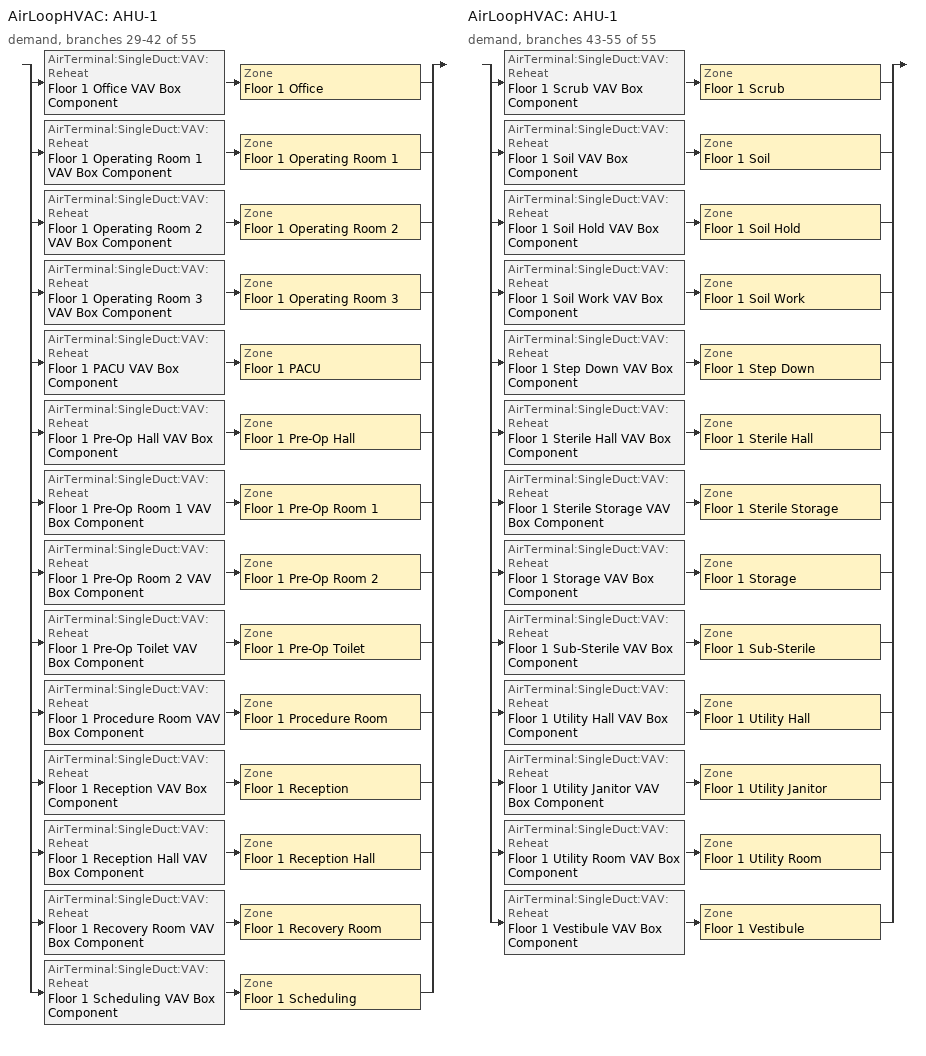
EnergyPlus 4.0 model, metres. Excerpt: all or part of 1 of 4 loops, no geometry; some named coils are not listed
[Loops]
AirLoopHVAC 'AHU-1'
 demand, branches 29-42 of 55: split
  | AirTerminal:SingleDuct:VAV:Reheat 'Floor 1 Office VAV Box Component' > Zone 'Floor 1 Office'
  | AirTerminal:SingleDuct:VAV:Reheat 'Floor 1 Operating Room 1 VAV Box Component' > Zone 'Floor 1 Operating Room 1'
  | AirTerminal:SingleDuct:VAV:Reheat 'Floor 1 Operating Room 2 VAV Box Component' > Zone 'Floor 1 Operating Room 2'
  | AirTerminal:SingleDuct:VAV:Reheat 'Floor 1 Operating Room 3 VAV Box Component' > Zone 'Floor 1 Operating Room 3'
  | AirTerminal:SingleDuct:VAV:Reheat 'Floor 1 PACU VAV Box Component' > Zone 'Floor 1 PACU'
  | AirTerminal:SingleDuct:VAV:Reheat 'Floor 1 Pre-Op Hall VAV Box Component' > Zone 'Floor 1 Pre-Op Hall'
  | AirTerminal:SingleDuct:VAV:Reheat 'Floor 1 Pre-Op Room 1 VAV Box Component' > Zone 'Floor 1 Pre-Op Room 1'
  | AirTerminal:SingleDuct:VAV:Reheat 'Floor 1 Pre-Op Room 2 VAV Box Component' > Zone 'Floor 1 Pre-Op Room 2'
  | AirTerminal:SingleDuct:VAV:Reheat 'Floor 1 Pre-Op Toilet VAV Box Component' > Zone 'Floor 1 Pre-Op Toilet'
  | AirTerminal:SingleDuct:VAV:Reheat 'Floor 1 Procedure Room VAV Box Component' > Zone 'Floor 1 Procedure Room'
  | AirTerminal:SingleDuct:VAV:Reheat 'Floor 1 Reception VAV Box Component' > Zone 'Floor 1 Reception'
  | AirTerminal:SingleDuct:VAV:Reheat 'Floor 1 Reception Hall VAV Box Component' > Zone 'Floor 1 Reception Hall'
  | AirTerminal:SingleDuct:VAV:Reheat 'Floor 1 Recovery Room VAV Box Component' > Zone 'Floor 1 Recovery Room'
  | AirTerminal:SingleDuct:VAV:Reheat 'Floor 1 Scheduling VAV Box Component' > Zone 'Floor 1 Scheduling'
AirLoopHVAC 'AHU-1'
 demand, branches 43-55 of 55: split
  | AirTerminal:SingleDuct:VAV:Reheat 'Floor 1 Scrub VAV Box Component' > Zone 'Floor 1 Scrub'
  | AirTerminal:SingleDuct:VAV:Reheat 'Floor 1 Soil VAV Box Component' > Zone 'Floor 1 Soil'
  | AirTerminal:SingleDuct:VAV:Reheat 'Floor 1 Soil Hold VAV Box Component' > Zone 'Floor 1 Soil Hold'
  | AirTerminal:SingleDuct:VAV:Reheat 'Floor 1 Soil Work VAV Box Component' > Zone 'Floor 1 Soil Work'
  | AirTerminal:SingleDuct:VAV:Reheat 'Floor 1 Step Down VAV Box Component' > Zone 'Floor 1 Step Down'
  | AirTerminal:SingleDuct:VAV:Reheat 'Floor 1 Sterile Hall VAV Box Component' > Zone 'Floor 1 Sterile Hall'
  | AirTerminal:SingleDuct:VAV:Reheat 'Floor 1 Sterile Storage VAV Box Component' > Zone 'Floor 1 Sterile Storage'
  | AirTerminal:SingleDuct:VAV:Reheat 'Floor 1 Storage VAV Box Component' > Zone 'Floor 1 Storage'
  | AirTerminal:SingleDuct:VAV:Reheat 'Floor 1 Sub-Sterile VAV Box Component' > Zone 'Floor 1 Sub-Sterile'
  | AirTerminal:SingleDuct:VAV:Reheat 'Floor 1 Utility Hall VAV Box Component' > Zone 'Floor 1 Utility Hall'
  | AirTerminal:SingleDuct:VAV:Reheat 'Floor 1 Utility Janitor VAV Box Component' > Zone 'Floor 1 Utility Janitor'
  | AirTerminal:SingleDuct:VAV:Reheat 'Floor 1 Utility Room VAV Box Component' > Zone 'Floor 1 Utility Room'
  | AirTerminal:SingleDuct:VAV:Reheat 'Floor 1 Vestibule VAV Box Component' > Zone 'Floor 1 Vestibule'
[Fan:ZoneExhaust] Availability Schedule=ALWAYS_ON; Fan Efficiency=0.338; Pressure Rise {Pa}=125
Name | Maximum Flow Rate {m3/s} [*******]
Floor 1 Pre-Op Toilet Exhaust Fan | 0.0425
Floor 1 Soil Exhaust Fan | 0.0991
Floor 1 Soil Hold Exhaust Fan | 0.044
Floor 1 Soil Work Exhaust Fan | 0.1416
[AirTerminal:SingleDuct:VAV:Reheat] Availability Schedule=ALWAYS_ON; Maximum Air Flow Rate {m3/s}=AUTOSIZE; Zone Minimum Air Flow Input Method=Constant; Constant Minimum Air Flow Fraction=1; Maximum Hot Water or Steam Flow Rate {m3/s}=AUTOSIZE; Minimum Hot Water or Steam Flow Rate {m3/s}=0; Convergence Tolerance=0.001; Damper Heating Action=NORMAL
Name | Reheat Coil
Floor 1 Office VAV Box Component | Floor 1 Office VAV Box Reheat Coil
Floor 1 Operating Room 1 VAV Box Component | Floor 1 Operating Room 1 VAV Box Reheat Coil
Floor 1 Operating Room 2 VAV Box Component | Floor 1 Operating Room 2 VAV Box Reheat Coil
Floor 1 Operating Room 3 VAV Box Component | Floor 1 Operating Room 3 VAV Box Reheat Coil
Floor 1 PACU VAV Box Component | Floor 1 PACU VAV Box Reheat Coil
Floor 1 Pre-Op Hall VAV Box Component | Floor 1 Pre-Op Hall VAV Box Reheat Coil
Floor 1 Pre-Op Room 1 VAV Box Component | Floor 1 Pre-Op Room 1 VAV Box Reheat Coil
Floor 1 Pre-Op Room 2 VAV Box Component | Floor 1 Pre-Op Room 2 VAV Box Reheat Coil
Floor 1 Pre-Op Toilet VAV Box Component | Floor 1 Pre-Op Toilet VAV Box Reheat Coil
Floor 1 Procedure Room VAV Box Component | Floor 1 Procedure Room VAV Box Reheat Coil
Floor 1 Reception Hall VAV Box Component | Floor 1 Reception Hall VAV Box Reheat Coil
Floor 1 Reception VAV Box Component | Floor 1 Reception VAV Box Reheat Coil
Floor 1 Recovery Room VAV Box Component | Floor 1 Recovery Room VAV Box Reheat Coil
Floor 1 Scheduling VAV Box Component | Floor 1 Scheduling VAV Box Reheat Coil
Floor 1 Scrub VAV Box Component | Floor 1 Scrub VAV Box Reheat Coil
Floor 1 Soil Hold VAV Box Component | Floor 1 Soil Hold VAV Box Reheat Coil
Floor 1 Soil VAV Box Component | Floor 1 Soil VAV Box Reheat Coil
Floor 1 Soil Work VAV Box Component | Floor 1 Soil Work VAV Box Reheat Coil
Floor 1 Step Down VAV Box Component | Floor 1 Step Down VAV Box Reheat Coil
Floor 1 Sterile Hall VAV Box Component | Floor 1 Sterile Hall VAV Box Reheat Coil
Floor 1 Sterile Storage VAV Box Component | Floor 1 Sterile Storage VAV Box Reheat Coil
Floor 1 Storage VAV Box Component | Floor 1 Storage VAV Box Reheat Coil
Floor 1 Sub-Sterile VAV Box Component | Floor 1 Sub-Sterile VAV Box Reheat Coil
Floor 1 Utility Hall VAV Box Component | Floor 1 Utility Hall VAV Box Reheat Coil
Floor 1 Utility Janitor VAV Box Component | Floor 1 Utility Janitor VAV Box Reheat Coil
Floor 1 Utility Room VAV Box Component | Floor 1 Utility Room VAV Box Reheat Coil
Floor 1 Vestibule VAV Box Component | Floor 1 Vestibule VAV Box Reheat Coil
[Zone equipment]
Floor 1 Office: Floor 1 Office VAV Box Component
Floor 1 Operating Room 1: Floor 1 Operating Room 1 VAV Box Component
Floor 1 Operating Room 2: Floor 1 Operating Room 2 VAV Box Component
Floor 1 Operating Room 3: Floor 1 Operating Room 3 VAV Box Component
Floor 1 PACU: Floor 1 PACU VAV Box Component
Floor 1 Pre-Op Hall: Floor 1 Pre-Op Hall VAV Box Component
Floor 1 Pre-Op Room 1: Floor 1 Pre-Op Room 1 VAV Box Component
Floor 1 Pre-Op Room 2: Floor 1 Pre-Op Room 2 VAV Box Component
Floor 1 Pre-Op Toilet: Floor 1 Pre-Op Toilet VAV Box Component, Floor 1 Pre-Op Toilet Exhaust Fan
Floor 1 Procedure Room: Floor 1 Procedure Room VAV Box Component
Floor 1 Reception: Floor 1 Reception VAV Box Component
Floor 1 Reception Hall: Floor 1 Reception Hall VAV Box Component
Floor 1 Recovery Room: Floor 1 Recovery Room VAV Box Component
Floor 1 Scheduling: Floor 1 Scheduling VAV Box Component
Floor 1 Scrub: Floor 1 Scrub VAV Box Component
Floor 1 Soil: Floor 1 Soil VAV Box Component, Floor 1 Soil Exhaust Fan
Floor 1 Soil Hold: Floor 1 Soil Hold VAV Box Component, Floor 1 Soil Hold Exhaust Fan
Floor 1 Soil Work: Floor 1 Soil Work VAV Box Component, Floor 1 Soil Work Exhaust Fan
Floor 1 Step Down: Floor 1 Step Down VAV Box Component
Floor 1 Sterile Hall: Floor 1 Sterile Hall VAV Box Component
Floor 1 Sterile Storage: Floor 1 Sterile Storage VAV Box Component
Floor 1 Storage: Floor 1 Storage VAV Box Component
Floor 1 Sub-Sterile: Floor 1 Sub-Sterile VAV Box Component
Floor 1 Utility Hall: Floor 1 Utility Hall VAV Box Component
Floor 1 Utility Janitor: Floor 1 Utility Janitor VAV Box Component
Floor 1 Utility Room: Floor 1 Utility Room VAV Box Component
Floor 1 Vestibule: Floor 1 Vestibule VAV Box Component
[Sizing:Zone] Zone Cooling Design Supply Air Temperature {C}=11.1; Zone Heating Design Supply Air Temperature {C}=40; Zone Cooling Design Supply Air Humidity Ratio {kg-H20/kg-air}=0.007; Zone Heating Design Supply Air Humidity Ratio {kg-H20/kg-air}=0.008; Cooling Design Air Flow Method {Flow/Zone | DesignDay | DesignDayWithLimit}=DesignDayWithLimit; Heating Design Air Flow Method {Flow/Zone | DesignDay}=DesignDay
Name | Outdoor Air Method | Outside Air Flow per Person {(m3/s)/person} | Outside Air Flow per Zone {m3/s} | Cooling Minimum Air Flow | Outside Air Flow per Zone Floor Area {(m3/s)/m2}
Floor 1 Office; Floor 1 Scheduling | Flow/Person | 0.01 | 0
Floor 1 Operating Room 1 | Flow/Zone |  | 0.108548 | 0.54274
Floor 1 Operating Room 2 | Flow/Zone |  | 0.113267 | 0.566337
Floor 1 Operating Room 3 | Flow/Zone |  | 0.112323 | 0.561617
Floor 1 PACU | Flow/Zone |  | 0.01699 | 0.05097
Floor 1 Pre-Op Hall; Floor 1 Reception Hall; Floor 1 Scrub; Floor 1 Sterile Hall; Floor 1 Sub-Sterile; Floor 1 Utility Hall; Floor 1 Vestibule | Flow/Area | 0 | 0 |  | 0.000254
Floor 1 Pre-Op Room 1 | Flow/Zone |  | 0.029733 | 0.089198
Floor 1 Pre-Op Room 2 | Flow/Zone |  | 0.053173 | 0.159518
Floor 1 Pre-Op Toilet | Flow/Person | 0.023597 | 0 | 0.042475
Floor 1 Procedure Room | Flow/Zone |  | 0.067253 | 0.336263
Floor 1 Reception | Flow/Person | 0.007079 | 0
Floor 1 Recovery Room | Flow/Zone |  | 0.084951 | 0.254852
Floor 1 Soil | Flow/Area | 0 | 0 | 0.099109 | 0.0028222
Floor 1 Soil Hold | Flow/Area | 0 | 0 | 0.044048 | 0.0028222
Floor 1 Soil Work | Flow/Area | 0 | 0 | 0.141584 | 0.0028222
Floor 1 Step Down | Flow/Zone |  | 0.047195 | 0.141584
Floor 1 Sterile Storage; Floor 1 Storage; Floor 1 Utility Janitor; Floor 1 Utility Room | Flow/Area | 0 | 0 |  | 0.000762
[ZoneControl:Thermostat] Control Type Schedule=Dual Zone Control Type Sched
Name | Zone | Control 1
Floor 1 Office Thermostat | Floor 1 Office | Floor 1 Office DualSPSched
Floor 1 Operating Room 1 Thermostat | Floor 1 Operating Room 1 | Floor 1 Operating Room 1 DualSPSched
Floor 1 Operating Room 2 Thermostat | Floor 1 Operating Room 2 | Floor 1 Operating Room 2 DualSPSched
Floor 1 Operating Room 3 Thermostat | Floor 1 Operating Room 3 | Floor 1 Operating Room 3 DualSPSched
Floor 1 PACU Thermostat | Floor 1 PACU | Floor 1 PACU DualSPSched
Floor 1 Pre-Op Hall Thermostat | Floor 1 Pre-Op Hall | Floor 1 Pre-Op Hall DualSPSched
Floor 1 Pre-Op Room 1 Thermostat | Floor 1 Pre-Op Room 1 | Floor 1 Pre-Op Room 1 DualSPSched
Floor 1 Pre-Op Room 2 Thermostat | Floor 1 Pre-Op Room 2 | Floor 1 Pre-Op Room 2 DualSPSched
Floor 1 Pre-Op Toilet Thermostat | Floor 1 Pre-Op Toilet | Floor 1 Pre-Op Toilet DualSPSched
Floor 1 Procedure Room Thermostat | Floor 1 Procedure Room | Floor 1 Procedure Room DualSPSched
Floor 1 Reception Hall Thermostat | Floor 1 Reception Hall | Floor 1 Reception Hall DualSPSched
Floor 1 Reception Thermostat | Floor 1 Reception | Floor 1 Reception DualSPSched
Floor 1 Recovery Room Thermostat | Floor 1 Recovery Room | Floor 1 Recovery Room DualSPSched
Floor 1 Scheduling Thermostat | Floor 1 Scheduling | Floor 1 Scheduling DualSPSched
Floor 1 Scrub Thermostat | Floor 1 Scrub | Floor 1 Scrub DualSPSched
Floor 1 Soil Hold Thermostat | Floor 1 Soil Hold | Floor 1 Soil Hold DualSPSched
Floor 1 Soil Thermostat | Floor 1 Soil | Floor 1 Soil DualSPSched
Floor 1 Soil Work Thermostat | Floor 1 Soil Work | Floor 1 Soil Work DualSPSched
Floor 1 Step Down Thermostat | Floor 1 Step Down | Floor 1 Step Down DualSPSched
Floor 1 Sterile Hall Thermostat | Floor 1 Sterile Hall | Floor 1 Sterile Hall DualSPSched
Floor 1 Sterile Storage Thermostat | Floor 1 Sterile Storage | Floor 1 Sterile Storage DualSPSched
Floor 1 Storage Thermostat | Floor 1 Storage | Floor 1 Storage DualSPSched
Floor 1 Sub-Sterile Thermostat | Floor 1 Sub-Sterile | Floor 1 Sub-Sterile DualSPSched
Floor 1 Utility Hall Thermostat | Floor 1 Utility Hall | Floor 1 Utility Hall DualSPSched
Floor 1 Utility Janitor Thermostat | Floor 1 Utility Janitor | Floor 1 Utility Janitor DualSPSched
Floor 1 Utility Room Thermostat | Floor 1 Utility Room | Floor 1 Utility Room DualSPSched
Floor 1 Vestibule Thermostat | Floor 1 Vestibule | Floor 1 Vestibule DualSPSched
[ThermostatSetpoint:DualSetpoint]
Name | Heating Setpoint Temperature Schedule | Cooling Setpoint Temperature Schedule
Floor 1 Office DualSPSched; Floor 1 PACU DualSPSched; Floor 1 Pre-Op Hall DualSPSched; Floor 1 Pre-Op Room 1 DualSPSched; Floor 1 Pre-Op Room 2 DualSPSched; Floor 1 Pre-Op Toilet DualSPSched; Floor 1 Procedure Room DualSPSched; Floor 1 Reception DualSPSched; Floor 1 Reception Hall DualSPSched; Floor 1 Recovery Room DualSPSched; Floor 1 Scheduling DualSPSched; Floor 1 Scrub DualSPSched; Floor 1 Soil DualSPSched; Floor 1 Soil Hold DualSPSched; Floor 1 Soil Work DualSPSched; Floor 1 Step Down DualSPSched; Floor 1 Sterile Hall DualSPSched; Floor 1 Sterile Storage DualSPSched; Floor 1 Storage DualSPSched; Floor 1 Sub-Sterile DualSPSched; Floor 1 Utility Hall DualSPSched; Floor 1 Utility Janitor DualSPSched; Floor 1 Utility Room DualSPSched; Floor 1 Vestibule DualSPSched | HTGSETP_SCH | CLGSETP_SCH
Floor 1 Operating Room 1 DualSPSched; Floor 1 Operating Room 2 DualSPSched; Floor 1 Operating Room 3 DualSPSched | OR_HTGSETP_SCH | OR_CLGSETP_SCH
[Schedule:Compact]
ALWAYS_ON: Through: 12/31, For: AllDays, Until: 24:00, 1
OR_CLGSETP_SCH: Temperature, Through: 12/31, For: AllDays, Until: 06:00, 22.2, Until: 17:00, 18.3, Until: 24:00, 22.2
OR_HTGSETP_SCH: Temperature, Through: 12/31, For: ALLDays, Until: 24:00, 18.3
CLGSETP_SCH: Temperature, Through: 12/31, For: Weekdays, Until: 05:00, 25, Until: 18:00, 22.2, Until: 24:00, 25, For: SummerDesignDay, Until: 05:00, 25, Until: 18:00, 22.2, Until: 24:00, 25, For: WinterDesignDay, Until: 07:00, 25, Until: 15:00, 22.2, Until: 24:00, 25, For: Saturdays, Until: 07:00, 25, Until: 15:00, 22.2, Until: 24:00, 25, For: Sunday Holidays AllOtherDays, Until: 24:00, 25
HTGSETP_SCH: Temperature, Through: 12/31, For: Weekdays, Until: 05:00, 18.3, Until: 18:00, 21.1, Until: 24:00, 18.3, For: SummerDesignDay, Until: 05:00, 18.3, Until: 18:00, 21.1, Until: 24:00, 18.3, For: WinterDesignDay, Until: 07:00, 18.3, Until: 15:00, 21.1, Until: 24:00, 18.3, For: Saturdays, Until: 07:00, 18.3, Until: 15:00, 21.1, Until: 24:00, 18.3, For: Sunday Holidays AllOtherDays, Until: 24:00, 18.3
Dual Zone Control Type Sched: Control Type, Through: 12/31, For: AllDays, Until: 24:00, 4
